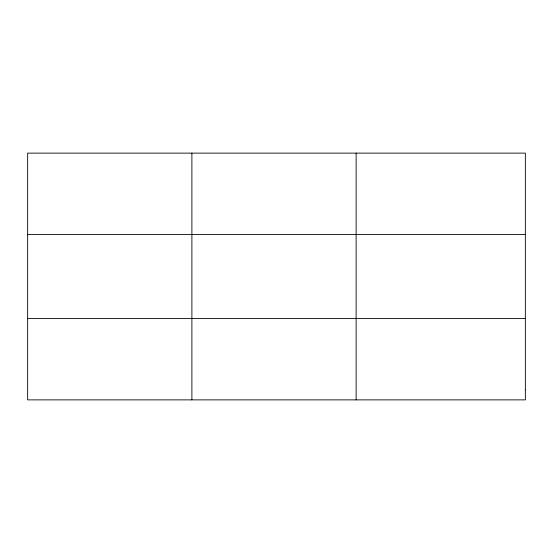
<?xml version="1.0" encoding="UTF-8"?>
<svg xmlns="http://www.w3.org/2000/svg" width="553" height="553" viewBox="0 0 553 553"><rect width="100%" height="100%" fill="white"/><g stroke="black" fill="none" stroke-linecap="round" stroke-linejoin="round"><path stroke-width="0.83" d="M191.891 399.874L191.891 153.126M356.132 399.874L356.132 153.126M27.65 234.555L525.35 234.555M27.65 318.445L525.35 318.445M525.35 389.699L525.35 399.874L27.65 399.874L27.65 153.126L525.35 153.126L525.35 389.699"/></g></svg>
